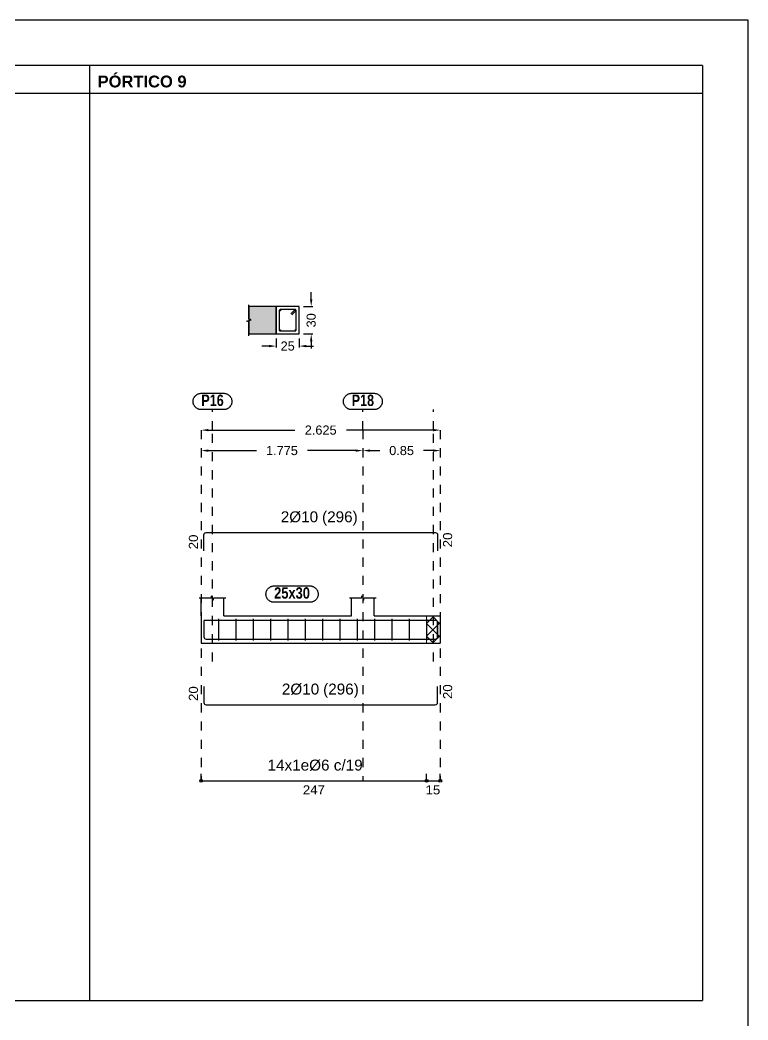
# Model space of a CAD drawing. Extents: x 2455 to 9764, y -806 to 181.
# Drawn here: x 4944.02 to 4952.01, y -489.6 to -478.61 of the extents above; entities that cross this region are included whole.
import ezdxf
from ezdxf.enums import TextEntityAlignment as Align

# ---------------------------------------------------------------- set-up
doc = ezdxf.new("R2010")
doc.units = 0
doc.header["$LTSCALE"] = 0.2
doc.header["$MEASUREMENT"] = 0
doc.linetypes.add('CYPE_RAYAPUNTO', pattern=[0.4125, 0.2025, -0.105, 0, -0.105])
doc.linetypes.add('PUNTOS2', pattern=[0.125, 0, -0.125])
doc.layers.add('01_cartela', color=6, linetype='CONTINUOUS', plot=False)
for name, color, linetype in [('01_cotas', 4, 'CONTINUOUS'), ('01_parcela', 7, 'CONTINUOUS'), ('01_primera', 5, 'CONTINUOUS'), ('01_texto cartela', 4, 'CONTINUOUS'), ('ALZ_CONT_NUDOS', 5, 'CONTINUOUS'), ('ALZ_CONT_VIG_HORMIGON', 5, 'CONTINUOUS'), ('ALZ_COT_COT_LIN_APOYOS', 120, 'CYPE_RAYAPUNTO'), ('ALZ_REF_REF_REFERENCIA', 3, 'CONTINUOUS'), ('ALZ_REF_TEXTO_REF_NOMBRE', 3, 'CONTINUOUS'), ('ARM_LONGITUDINAL_Ø10', 4, 'CONTINUOUS'), ('ARM_TRANSVERSAL_Ø6', 4, 'CONTINUOUS'), ('SEC_CONT_FORJADOS_SECCION', 8, 'CONTINUOUS'), ('SEC_CONT_VIG_HORMIGON_SECCION', 2, 'CONTINUOUS'), ('UNI_CORTANTES', 3, 'CONTINUOUS')]:
    doc.layers.add(name, color=color, linetype=linetype)
doc.layers.add('VIG_CARAS', color=5, linetype='CONTINUOUS', lineweight=9)
doc.styles.add('BERNARDO', font='GOTHICB.TTF')
doc.styles.add('CYPETXT_0.15', font='arial.ttf', dxfattribs={"height": 0.1})
doc.styles.add('Estilo1', font='swissel.ttf')
doc.styles.add('NIEVES2', font='sanss___.ttf')
doc.styles.add('NIEVES3', font='swisseb.ttf')
doc.styles.add('ROMANS', font='romans')
doc.dimstyles.new('DECIMAL-50', dxfattribs={"dimtxt": 0.08, "dimasz": 0.15, "dimexe": 0.05, "dimexo": 0.05, "dimgap": 0.09, "dimtad": 0, "dimzin": 0, "dimdsep": 46, "dimtxsty": 'ROMANS', "dimblk": 'DOTSMALL', "dimcen": 0.09, "dimclrt": 7, "dimadec": 0, "dimazin": 0, "dimtfac": 1.38, "dimtix": 1, "dimtofl": 0, "dimtmove": 2, "dimatfit": 3, "dimldrblk": 'OBLIQUE', "dimfxl": 1, "dimtolj": 1, "dimtzin": 0, "dimarcsym": 0})

# ---------------------------------------------------------------- blocks, each defined once
blk = doc.blocks.new('*D665')
at = {"layer": '01_cotas', "color": 0, "linetype": 'PUNTOS2', "lineweight": -2, "transparency": 16777216}
for p, q in [((4946.831, -482.111), (4946.831, -482.244)), ((4947.081, -482.111), (4947.081, -482.244))]:
    blk.add_line(p, q, dxfattribs=at)
at = {"layer": '01_cotas', "color": 0, "lineweight": -2, "transparency": 16777216}
for p, q in [((4946.751, -482.194), (4946.671, -482.194)), ((4947.161, -482.194), (4947.241, -482.194))]:
    blk.add_line(p, q, dxfattribs=at)
at = {"layer": '01_cotas', "color": 0, "transparency": 16777216}
for points in [[(4946.751, -482.181), (4946.751, -482.207), (4946.831, -482.194)], [(4947.161, -482.181), (4947.161, -482.207), (4947.081, -482.194)]]:
    blk.add_solid(points, dxfattribs=at)
at = {"layer": '01_cotas', "color": 5, "transparency": 16777216, "insert": (4946.956, -482.194), "char_height": 0.1, "attachment_point": 5, "style": 'Estilo1'}
blk.add_mtext('\\A1;25', dxfattribs=at)
blk = doc.blocks.new('*D666')
at = {"layer": '01_cotas', "color": 0, "lineweight": -2, "transparency": 16777216}
for p, q in [((4947.214, -481.681), (4947.214, -481.601)), ((4947.214, -482.141), (4947.214, -482.221))]:
    blk.add_line(p, q, dxfattribs=at)
at = {"layer": '01_cotas', "color": 0, "linetype": 'PUNTOS2', "lineweight": -2, "transparency": 16777216}
for p, q in [((4947.131, -481.761), (4947.264, -481.761)), ((4947.131, -482.061), (4947.264, -482.061))]:
    blk.add_line(p, q, dxfattribs=at)
at = {"layer": '01_cotas', "color": 0, "transparency": 16777216}
for points in [[(4947.201, -481.681), (4947.227, -481.681), (4947.214, -481.761)], [(4947.201, -482.141), (4947.227, -482.141), (4947.214, -482.061)]]:
    blk.add_solid(points, dxfattribs=at)
at = {"layer": '01_cotas', "color": 5, "transparency": 16777216, "insert": (4947.214, -481.911), "char_height": 0.1, "attachment_point": 5, "rotation": 90, "style": 'Estilo1'}
blk.add_mtext('\\A1;30', dxfattribs=at)
blk = doc.blocks.new('*D667')
at = {"layer": '01_cotas', "color": 0, "lineweight": -2, "transparency": 16777216}
for p, q in [((4946.086, -483.342), (4946.612, -483.342)), ((4947.701, -483.342), (4947.175, -483.342))]:
    blk.add_line(p, q, dxfattribs=at)
at = {"layer": '01_cotas', "color": 0, "transparency": 16777216}
for points in [[(4946.086, -483.329), (4946.086, -483.355), (4946.006, -483.342)], [(4947.701, -483.329), (4947.701, -483.355), (4947.781, -483.342)]]:
    blk.add_solid(points, dxfattribs=at)
at = {"layer": '01_cotas', "color": 5, "transparency": 16777216, "insert": (4946.893, -483.342), "char_height": 0.1, "attachment_point": 5, "style": 'Estilo1'}
blk.add_mtext('\\A1;1.775', dxfattribs=at)
blk = doc.blocks.new('*D668')
at = {"layer": '01_cotas', "color": 0, "lineweight": -2, "transparency": 16777216}
for p, q in [((4947.861, -483.342), (4947.966, -483.342)), ((4948.551, -483.342), (4948.446, -483.342))]:
    blk.add_line(p, q, dxfattribs=at)
at = {"layer": '01_cotas', "color": 0, "transparency": 16777216}
for points in [[(4947.861, -483.329), (4947.861, -483.355), (4947.781, -483.342)], [(4948.551, -483.329), (4948.551, -483.355), (4948.631, -483.342)]]:
    blk.add_solid(points, dxfattribs=at)
at = {"layer": '01_cotas', "color": 5, "transparency": 16777216, "insert": (4948.206, -483.342), "char_height": 0.1, "attachment_point": 5, "style": 'Estilo1'}
blk.add_mtext('\\A1;0.85', dxfattribs=at)
blk = doc.blocks.new('*D669')
at = {"layer": '01_cotas', "color": 0, "lineweight": -2, "transparency": 16777216}
for p, q in [((4946.086, -483.117), (4947.033, -483.117)), ((4948.551, -483.117), (4947.603, -483.117))]:
    blk.add_line(p, q, dxfattribs=at)
at = {"layer": '01_cotas', "color": 0, "transparency": 16777216}
for points in [[(4946.086, -483.104), (4946.086, -483.13), (4946.006, -483.117)], [(4948.551, -483.104), (4948.551, -483.13), (4948.631, -483.117)]]:
    blk.add_solid(points, dxfattribs=at)
at = {"layer": '01_cotas', "color": 5, "transparency": 16777216, "insert": (4947.318, -483.117), "char_height": 0.1, "attachment_point": 5, "style": 'Estilo1'}
blk.add_mtext('\\A1;2.625', dxfattribs=at)

msp = doc.modelspace()

# ---------------------------------------------------------------- hatches: boundary and pattern name
at = {"layer": 'SEC_CONT_FORJADOS_SECCION', "true_color": 0xdad7d3}
msp.add_hatch(color=254, dxfattribs=at).paths.add_polyline_path([(4946.531, -482.061), (4946.831, -482.061), (4946.831, -481.761), (4946.531, -481.761)])

# ---------------------------------------------------------------- linework, layer by layer
at = {"layer": '01_cartela', "color": 3}
msp.add_lwpolyline([(4921.37, -478.613), (4921.37, -500.148), (4952.008, -500.148), (4952.008, -478.613)], close=True, dxfattribs=at)
at = {"layer": '01_parcela', "color": 7, "ltscale": 2.5}
for p, q in [((4951.508, -479.113), (4921.87, -479.113)), ((4944.78, -479.113), (4944.779, -489.38)), ((4951.508, -479.113), (4951.509, -489.38)), ((4921.869, -489.38), (4951.509, -489.38))]:
    msp.add_line(p, q, dxfattribs=at)
at = {"layer": '01_primera', "ltscale": 2.5}
msp.add_line((4921.87, -479.415), (4951.508, -479.415), dxfattribs=at)
at = {"layer": 'ALZ_CONT_NUDOS'}
for p, q in [((4946.006, -485.158), (4946.006, -484.958)), ((4946.256, -485.158), (4946.256, -484.958)), ((4947.656, -485.158), (4947.656, -484.958)), ((4947.906, -485.158), (4947.906, -484.958)), ((4948.631, -485.158), (4948.631, -485.458))]:
    msp.add_line(p, q, dxfattribs=at)
at = {"layer": 'ALZ_CONT_NUDOS', "lineweight": 0}
for p, q in [((4948.481, -485.24), (4948.563, -485.158)), ((4948.631, -485.248), (4948.541, -485.158)), ((4948.481, -485.381), (4948.631, -485.231)), ((4948.631, -485.39), (4948.481, -485.24)), ((4948.558, -485.458), (4948.481, -485.381)), ((4948.545, -485.458), (4948.631, -485.373))]:
    msp.add_line(p, q, dxfattribs=at)
at = {"layer": 'ALZ_CONT_NUDOS'}
for points in [[(4945.986, -484.958), (4946.116, -484.958), (4946.123, -484.933), (4946.138, -484.983), (4946.146, -484.958), (4946.276, -484.958)], [(4947.636, -484.958), (4947.766, -484.958), (4947.773, -484.933), (4947.788, -484.983), (4947.796, -484.958), (4947.926, -484.958)], [(4946.006, -485.158), (4946.006, -485.458), (4946.256, -485.458)], [(4948.481, -485.158), (4948.631, -485.158)], [(4947.656, -485.458), (4947.906, -485.458)], [(4948.481, -485.458), (4948.631, -485.458)]]:
    msp.add_lwpolyline(points, dxfattribs=at)
at = {"layer": 'ALZ_CONT_NUDOS', "lineweight": 0}
msp.add_lwpolyline([(4948.481, -485.158), (4948.481, -485.458), (4948.631, -485.458), (4948.631, -485.158), (4948.481, -485.158)], close=True, dxfattribs=at)
at = {"layer": 'ALZ_CONT_VIG_HORMIGON'}
for p, q in [((4946.256, -485.158), (4947.656, -485.158)), ((4947.906, -485.158), (4948.481, -485.158)), ((4946.256, -485.458), (4947.656, -485.458)), ((4947.906, -485.458), (4948.481, -485.458))]:
    msp.add_line(p, q, dxfattribs=at)
at = {"layer": 'ALZ_COT_COT_LIN_APOYOS'}
for p, q in [((4946.131, -483.117), (4946.131, -482.892)), ((4947.781, -483.117), (4947.781, -482.892)), ((4948.556, -483.117), (4948.556, -482.892)), ((4946.006, -483.117), (4946.006, -486.968)), ((4946.006, -483.117), (4946.006, -486.968)), ((4946.131, -485.658), (4946.131, -483.117)), ((4947.781, -483.117), (4947.781, -486.968)), ((4948.556, -485.658), (4948.556, -483.117)), ((4948.631, -483.117), (4948.631, -486.968)), ((4948.631, -483.117), (4948.631, -486.968))]:
    msp.add_line(p, q, dxfattribs=at)
at = {"layer": 'ALZ_REF_REF_REFERENCIA'}
for points in [[(4946.254, -482.712), (4946.26, -482.712), (4946.266, -482.713), (4946.272, -482.714), (4946.278, -482.715), (4946.283, -482.717), (4946.289, -482.719), (4946.295, -482.722), (4946.3, -482.725), (4946.305, -482.728), (4946.31, -482.731), (4946.314, -482.735), (4946.319, -482.739), (4946.323, -482.744), (4946.326, -482.749), (4946.33, -482.754), (4946.333, -482.759), (4946.336, -482.764), (4946.338, -482.77), (4946.34, -482.775), (4946.341, -482.781), (4946.343, -482.787), (4946.343, -482.793), (4946.344, -482.799), (4946.344, -482.805), (4946.343, -482.811), (4946.343, -482.817), (4946.341, -482.823), (4946.34, -482.829), (4946.338, -482.834), (4946.336, -482.84), (4946.333, -482.845), (4946.33, -482.85), (4946.326, -482.855), (4946.323, -482.86), (4946.319, -482.865), (4946.314, -482.869), (4946.31, -482.873), (4946.305, -482.876), (4946.3, -482.879), (4946.295, -482.882), (4946.289, -482.885), (4946.283, -482.887), (4946.278, -482.889), (4946.272, -482.89), (4946.266, -482.891), (4946.26, -482.892), (4946.254, -482.892), (4946.008, -482.892), (4946.002, -482.892), (4945.996, -482.891), (4945.99, -482.89), (4945.984, -482.889), (4945.978, -482.887), (4945.973, -482.885), (4945.967, -482.882), (4945.962, -482.879), (4945.957, -482.876), (4945.952, -482.873), (4945.948, -482.869), (4945.943, -482.865), (4945.939, -482.86), (4945.935, -482.855), (4945.932, -482.85), (4945.929, -482.845), (4945.926, -482.84), (4945.924, -482.834), (4945.922, -482.829), (4945.92, -482.823), (4945.919, -482.817), (4945.918, -482.811), (4945.918, -482.805), (4945.918, -482.799), (4945.918, -482.793), (4945.919, -482.787), (4945.92, -482.781), (4945.922, -482.775), (4945.924, -482.77), (4945.926, -482.764), (4945.929, -482.759), (4945.932, -482.754), (4945.935, -482.749), (4945.939, -482.744), (4945.943, -482.739), (4945.948, -482.735), (4945.952, -482.731), (4945.957, -482.728), (4945.962, -482.725), (4945.967, -482.722), (4945.973, -482.719), (4945.978, -482.717), (4945.984, -482.715), (4945.99, -482.714), (4945.996, -482.713), (4946.002, -482.712), (4946.008, -482.712), (4946.254, -482.712)], [(4947.904, -482.712), (4947.91, -482.712), (4947.916, -482.713), (4947.922, -482.714), (4947.928, -482.715), (4947.933, -482.717), (4947.939, -482.719), (4947.945, -482.722), (4947.95, -482.725), (4947.955, -482.728), (4947.96, -482.731), (4947.964, -482.735), (4947.969, -482.739), (4947.973, -482.744), (4947.976, -482.749), (4947.98, -482.754), (4947.983, -482.759), (4947.986, -482.764), (4947.988, -482.77), (4947.99, -482.775), (4947.991, -482.781), (4947.993, -482.787), (4947.993, -482.793), (4947.994, -482.799), (4947.994, -482.805), (4947.993, -482.811), (4947.993, -482.817), (4947.991, -482.823), (4947.99, -482.829), (4947.988, -482.834), (4947.986, -482.84), (4947.983, -482.845), (4947.98, -482.85), (4947.976, -482.855), (4947.973, -482.86), (4947.969, -482.865), (4947.964, -482.869), (4947.96, -482.873), (4947.955, -482.876), (4947.95, -482.879), (4947.945, -482.882), (4947.939, -482.885), (4947.933, -482.887), (4947.928, -482.889), (4947.922, -482.89), (4947.916, -482.891), (4947.91, -482.892), (4947.904, -482.892), (4947.658, -482.892), (4947.652, -482.892), (4947.646, -482.891), (4947.64, -482.89), (4947.634, -482.889), (4947.628, -482.887), (4947.623, -482.885), (4947.617, -482.882), (4947.612, -482.879), (4947.607, -482.876), (4947.602, -482.873), (4947.598, -482.869), (4947.593, -482.865), (4947.589, -482.86), (4947.585, -482.855), (4947.582, -482.85), (4947.579, -482.845), (4947.576, -482.84), (4947.574, -482.834), (4947.572, -482.829), (4947.57, -482.823), (4947.569, -482.817), (4947.568, -482.811), (4947.568, -482.805), (4947.568, -482.799), (4947.568, -482.793), (4947.569, -482.787), (4947.57, -482.781), (4947.572, -482.775), (4947.574, -482.77), (4947.576, -482.764), (4947.579, -482.759), (4947.582, -482.754), (4947.585, -482.749), (4947.589, -482.744), (4947.593, -482.739), (4947.598, -482.735), (4947.602, -482.731), (4947.607, -482.728), (4947.612, -482.725), (4947.617, -482.722), (4947.623, -482.719), (4947.628, -482.717), (4947.634, -482.715), (4947.64, -482.714), (4947.646, -482.713), (4947.652, -482.712), (4947.658, -482.712), (4947.904, -482.712)]]:
    msp.add_lwpolyline(points, close=True, dxfattribs=at)
at = {"layer": 'ALZ_REF_TEXTO_REF_NOMBRE', "color": 5}
msp.add_lwpolyline([(4947.2, -484.828), (4947.206, -484.828), (4947.212, -484.829), (4947.218, -484.83), (4947.224, -484.831), (4947.23, -484.833), (4947.235, -484.835), (4947.241, -484.838), (4947.246, -484.841), (4947.251, -484.844), (4947.256, -484.848), (4947.261, -484.852), (4947.265, -484.856), (4947.269, -484.86), (4947.273, -484.865), (4947.276, -484.87), (4947.279, -484.875), (4947.282, -484.88), (4947.284, -484.886), (4947.286, -484.892), (4947.288, -484.897), (4947.289, -484.903), (4947.29, -484.909), (4947.29, -484.915), (4947.29, -484.921), (4947.29, -484.927), (4947.289, -484.933), (4947.288, -484.939), (4947.286, -484.945), (4947.284, -484.951), (4947.282, -484.956), (4947.279, -484.962), (4947.276, -484.967), (4947.273, -484.972), (4947.269, -484.976), (4947.265, -484.981), (4947.261, -484.985), (4947.256, -484.989), (4947.251, -484.992), (4947.246, -484.996), (4947.241, -484.999), (4947.235, -485.001), (4947.23, -485.003), (4947.224, -485.005), (4947.218, -485.006), (4947.212, -485.007), (4947.206, -485.008), (4947.2, -485.008), (4946.807, -485.008), (4946.801, -485.008), (4946.795, -485.007), (4946.789, -485.006), (4946.783, -485.005), (4946.778, -485.003), (4946.772, -485.001), (4946.767, -484.999), (4946.761, -484.996), (4946.756, -484.992), (4946.751, -484.989), (4946.747, -484.985), (4946.743, -484.981), (4946.739, -484.976), (4946.735, -484.972), (4946.731, -484.967), (4946.728, -484.962), (4946.726, -484.956), (4946.723, -484.951), (4946.721, -484.945), (4946.72, -484.939), (4946.719, -484.933), (4946.718, -484.927), (4946.717, -484.921), (4946.717, -484.915), (4946.718, -484.909), (4946.719, -484.903), (4946.72, -484.897), (4946.721, -484.892), (4946.723, -484.886), (4946.726, -484.88), (4946.728, -484.875), (4946.731, -484.87), (4946.735, -484.865), (4946.739, -484.86), (4946.743, -484.856), (4946.747, -484.852), (4946.751, -484.848), (4946.756, -484.844), (4946.761, -484.841), (4946.767, -484.838), (4946.772, -484.835), (4946.778, -484.833), (4946.783, -484.831), (4946.789, -484.83), (4946.795, -484.829), (4946.801, -484.828), (4946.807, -484.828), (4947.2, -484.828)], close=True, dxfattribs=at)
at = {"layer": 'ARM_LONGITUDINAL_Ø10'}
for points in [[(4946.036, -484.442), (4946.036, -484.267), (4946.038, -484.257), (4946.043, -484.249), (4946.051, -484.244), (4946.061, -484.242), (4948.576, -484.242), (4948.585, -484.244), (4948.594, -484.249), (4948.599, -484.257), (4948.601, -484.267), (4948.601, -484.442)], [(4946.036, -485.204), (4948.576, -485.204), (4948.585, -485.206), (4948.594, -485.212), (4948.599, -485.22), (4948.601, -485.229), (4948.601, -485.404)], [(4946.036, -485.212), (4946.036, -485.387), (4946.038, -485.397), (4946.043, -485.405), (4946.051, -485.41), (4946.061, -485.412), (4948.576, -485.412), (4948.585, -485.41), (4948.594, -485.405), (4948.599, -485.397), (4948.601, -485.387), (4948.601, -485.212)], [(4946.036, -485.933), (4946.036, -486.108), (4946.038, -486.118), (4946.043, -486.126), (4946.051, -486.131), (4946.061, -486.133), (4948.576, -486.133), (4948.585, -486.131), (4948.594, -486.126), (4948.599, -486.118), (4948.601, -486.108), (4948.601, -485.933)]]:
    msp.add_lwpolyline(points, dxfattribs=at)
for centre in [(4946.872, -481.802), (4947.04, -481.802), (4946.872, -482.02), (4947.04, -482.02)]:
    msp.add_circle(centre, 0.005, dxfattribs=at)
at = {"layer": 'ARM_TRANSVERSAL_Ø6'}
for p, q in [((4946.008, -485.188), (4946.008, -485.428)), ((4946.198, -485.188), (4946.198, -485.428)), ((4946.388, -485.188), (4946.388, -485.428)), ((4946.578, -485.188), (4946.578, -485.428)), ((4946.768, -485.188), (4946.768, -485.428)), ((4946.958, -485.188), (4946.958, -485.428)), ((4947.148, -485.188), (4947.148, -485.428)), ((4947.338, -485.188), (4947.338, -485.428)), ((4947.528, -485.188), (4947.528, -485.428)), ((4947.718, -485.188), (4947.718, -485.428)), ((4947.908, -485.188), (4947.908, -485.428)), ((4948.098, -485.188), (4948.098, -485.428)), ((4948.288, -485.188), (4948.288, -485.428)), ((4948.478, -485.188), (4948.478, -485.428))]:
    msp.add_line(p, q, dxfattribs=at)
msp.add_lwpolyline([(4947.003, -481.85), (4947.046, -481.808), (4947.047, -481.807), (4947.047, -481.805), (4947.048, -481.804), (4947.048, -481.802), (4947.048, -481.801), (4947.047, -481.799), (4947.047, -481.798), (4947.046, -481.796), (4947.044, -481.795), (4947.043, -481.795), (4947.041, -481.794), (4947.04, -481.794), (4946.872, -481.794), (4946.869, -481.795), (4946.866, -481.796), (4946.865, -481.799), (4946.864, -481.802), (4946.864, -482.02), (4946.865, -482.023), (4946.866, -482.026), (4946.869, -482.027), (4946.872, -482.028), (4947.04, -482.028), (4947.043, -482.027), (4947.046, -482.026), (4947.047, -482.023), (4947.048, -482.02), (4947.048, -481.802), (4947.048, -481.801), (4947.047, -481.799), (4947.047, -481.798), (4947.046, -481.796), (4947.044, -481.795), (4947.043, -481.795), (4947.041, -481.794), (4947.04, -481.794), (4947.038, -481.794), (4947.037, -481.795), (4947.035, -481.795), (4947.034, -481.796), (4946.992, -481.839)], dxfattribs=at)
at = {"layer": 'SEC_CONT_FORJADOS_SECCION'}
for points in [[(4946.531, -482.081), (4946.531, -481.926), (4946.506, -481.919), (4946.556, -481.904), (4946.531, -481.896), (4946.531, -481.741)], [(4946.531, -482.061), (4946.831, -482.061), (4946.831, -481.761), (4946.531, -481.761)]]:
    msp.add_lwpolyline(points, dxfattribs=at)
at = {"layer": 'SEC_CONT_FORJADOS_SECCION', "color": 254, "true_color": 0xdad7d3}
msp.add_lwpolyline([(4946.531, -482.061), (4946.831, -482.061), (4946.831, -481.761), (4946.531, -481.761)], close=True, dxfattribs=at)
at = {"layer": 'SEC_CONT_VIG_HORMIGON_SECCION'}
msp.add_lwpolyline([(4947.081, -481.761), (4946.831, -481.761), (4946.831, -482.061), (4947.081, -482.061), (4947.081, -481.761)], close=True, dxfattribs=at)
at = {"layer": 'UNI_CORTANTES', "color": 2}
for p, q in [((4946.006, -486.968), (4946.006, -486.893)), ((4948.481, -486.968), (4948.481, -486.893))]:
    msp.add_line(p, q, dxfattribs=at)
for points in [[(4946.006, -486.968), (4948.481, -486.968), (4948.481, -486.893)], [(4948.481, -486.968), (4948.631, -486.968), (4948.631, -486.893)]]:
    msp.add_lwpolyline(points, dxfattribs=at)
for centre in [(4946.006, -486.968), (4948.481, -486.968), (4948.481, -486.968), (4948.631, -486.968)]:
    msp.add_circle(centre, 0.015, dxfattribs=at)

# ---------------------------------------------------------------- texts
at = {"layer": '01_texto cartela', "color": 7, "style": 'NIEVES3'}
msp.add_text('PÓRTICO 9', height=0.1297, dxfattribs=at).set_placement((4944.87, -479.353))
at = {"layer": 'ALZ_REF_TEXTO_REF_NOMBRE', "color": 5, "style": 'BERNARDO'}
for s, width, p, p2 in [('P16', 0.841304, (4946.008, -482.852), (4946.254, -482.852)), ('P18', 0.841304, (4947.658, -482.852), (4947.904, -482.852)), ('25x30', 0.806421, (4946.807, -484.968), (4947.2, -484.968))]:
    msp.add_text(s, height=0.125, dxfattribs=dict(at, width=width)).set_placement(p, p2, align=Align.FIT)
at = {"layer": 'UNI_CORTANTES', "color": 4, "style": 'CYPETXT_0.15', "width": 1.042546}
for p, p2 in [((4945.971, -484.426), (4945.971, -484.264)), ((4948.761, -484.404), (4948.761, -484.242)), ((4945.971, -486.092), (4945.971, -485.93)), ((4948.761, -486.071), (4948.761, -485.909))]:
    msp.add_text('20', height=0.1, rotation=90, dxfattribs=at).set_placement(p, p2, align=Align.FIT)
at = {"layer": 'UNI_CORTANTES', "color": 2, "style": 'CYPETXT_0.15', "width": 1.042546}
for s, p, p2 in [('247', (4947.122, -487.118), (4947.365, -487.118)), ('15', (4948.469, -487.118), (4948.631, -487.118))]:
    msp.add_text(s, height=0.1, dxfattribs=at).set_placement(p, p2, align=Align.FIT)
at = {"layer": 'VIG_CARAS', "color": 5, "style": 'NIEVES2'}
for s, p in [('2%%c10', (4946.88, -484.165)), ('(296)', (4947.333, -484.165)), ('2%%c10', (4946.892, -486.057)), ('(296)', (4947.345, -486.057))]:
    msp.add_text(s, height=0.12, dxfattribs=at).set_placement(p, align=Align.BOTTOM_LEFT)
at = {"layer": 'VIG_CARAS', "color": 4, "style": 'NIEVES2'}
msp.add_text('14x1e%%c6 c/19', height=0.12, dxfattribs=at).set_placement((4946.735, -486.892), align=Align.BOTTOM_LEFT)

# ---------------------------------------------------------------- dimensions: what is measured, and where the dimension line sits
at = {"layer": '01_cotas', "color": 2}
for p1, p2, distance, text, picture, middle in [((4947.081, -482.061), (4947.081, -481.761), -0.133, '30', '*D666', (4947.214, -481.911)), ((4946.831, -482.061), (4947.081, -482.061), -0.133, '25', '*D665', (4946.956, -482.194)), ((4948.631, -483.117), (4946.006, -483.117), 0, '2.625', '*D669', (4947.318, -483.117)), ((4947.781, -483.342), (4946.006, -483.342), 0, '1.775', '*D667', (4946.893, -483.342)), ((4948.631, -483.342), (4947.781, -483.342), 0, '0.85', '*D668', (4948.206, -483.342))]:
    dim = msp.add_aligned_dim(p1=p1, p2=p2, distance=distance, text=text, dimstyle='DECIMAL-50', override={"dimtxt": 0.1, "dimasz": 0.08, "dimtxsty": 'Estilo1', "dimsah": 1, "dimclrt": 5, "dimfxl": 0.09, "dimarcsym": 2}, dxfattribs=at)
    dim.commit()
    dim.dimension.update_dxf_attribs({"geometry": picture, "text_midpoint": middle})

doc.saveas('drawing.dxf')
